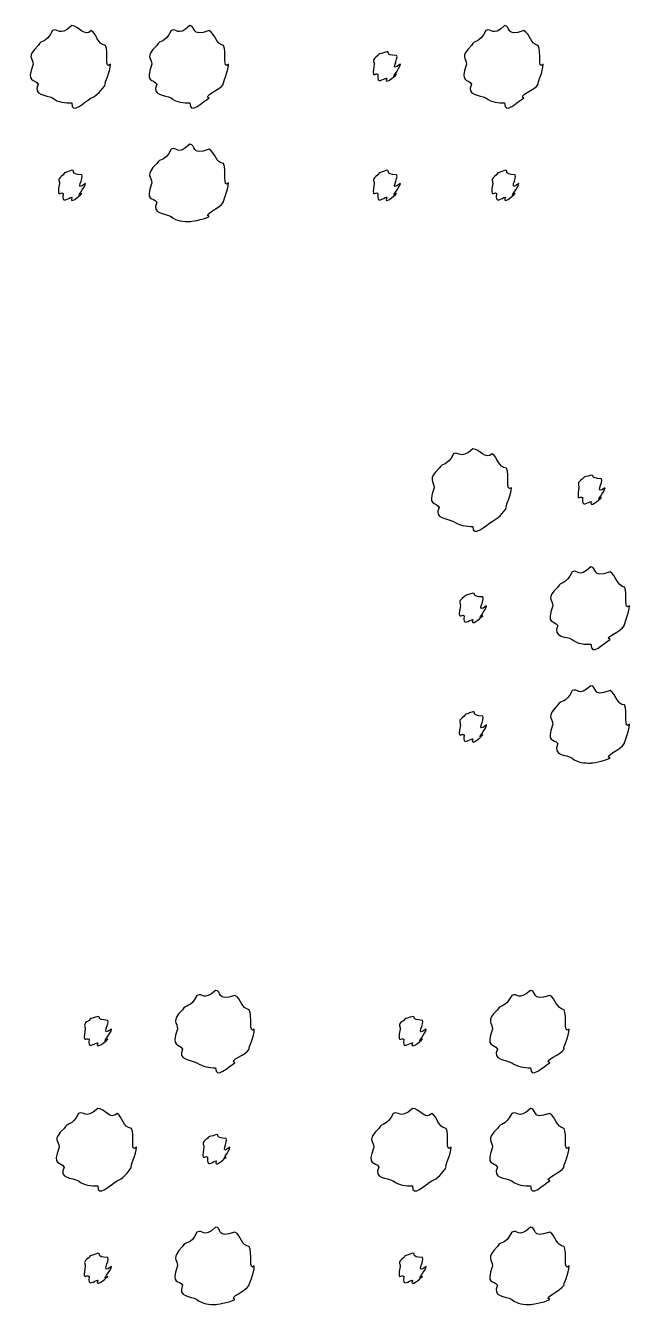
# Model space of a CAD drawing. Header units: millimetres. Extents: x -178 to -32, y 41 to 266.
# Drawn here: x -167.2 to -161.87, y 186.96 to 198.25 of the extents above; entities that cross this region are included whole.
import ezdxf

# ---------------------------------------------------------------- set-up
doc = ezdxf.new("R2010")
doc.units = ezdxf.units.MM
doc.layers.get('0').update_dxf_attribs({"linetype": 'CONTINUOUS'})

msp = doc.modelspace()

# ---------------------------------------------------------------- linework, layer by layer
at = {"color": 0}
for p, q in [((-166.793, 198.247), (-166.793, 198.247)), ((-165.751, 198.247), (-165.751, 198.247)), ((-162.969, 198.247), (-162.969, 198.247)), ((-164.011, 198.016), (-164.011, 198.016)), ((-165.751, 197.2), (-165.751, 197.2)), ((-166.793, 196.969), (-166.793, 196.969)), ((-164.011, 196.969), (-164.011, 196.969)), ((-162.964, 196.969), (-162.964, 196.969)), ((-163.249, 194.509), (-163.249, 194.509)), ((-162.202, 194.277), (-162.202, 194.277)), ((-162.207, 193.467), (-162.207, 193.467)), ((-163.249, 193.235), (-163.249, 193.235)), ((-162.207, 192.419), (-162.207, 192.419)), ((-163.249, 192.188), (-163.249, 192.188)), ((-165.523, 189.728), (-165.523, 189.728)), ((-162.74, 189.728), (-162.74, 189.728)), ((-166.564, 189.497), (-166.564, 189.497)), ((-163.782, 189.497), (-163.782, 189.497)), ((-166.564, 188.686), (-166.564, 188.686)), ((-163.782, 188.686), (-163.782, 188.686)), ((-162.74, 188.686), (-162.74, 188.686)), ((-165.517, 188.455), (-165.517, 188.455)), ((-165.523, 187.639), (-165.523, 187.639)), ((-162.74, 187.639), (-162.74, 187.639)), ((-166.564, 187.408), (-166.564, 187.408)), ((-163.782, 187.408), (-163.782, 187.408))]:
    msp.add_line(p, q, dxfattribs=at)
for points in [[(-166.964, 198.203), (-167.026, 198.082), (-167.06, 198.129), (-167.091, 198.071)], [(-166.793, 198.247), (-166.916, 198.14), (-166.909, 198.232), (-166.964, 198.203)], [(-166.622, 198.203), (-166.68, 198.14), (-166.734, 198.247), (-166.793, 198.247)], [(-166.496, 198.071), (-166.574, 198.082), (-166.57, 198.173), (-166.622, 198.203)], [(-165.917, 198.203), (-165.975, 198.082), (-166.013, 198.129), (-166.044, 198.071)], [(-165.751, 198.247), (-165.864, 198.14), (-165.862, 198.232), (-165.917, 198.203)], [(-165.58, 198.203), (-165.751, 198.14), (-165.692, 198.247), (-165.751, 198.247)], [(-165.454, 198.071), (-165.523, 198.082), (-165.525, 198.173), (-165.58, 198.203)], [(-163.134, 198.203), (-163.193, 198.082), (-163.231, 198.129), (-163.261, 198.071)], [(-162.969, 198.247), (-163.082, 198.14), (-163.079, 198.232), (-163.134, 198.203)], [(-162.798, 198.203), (-162.969, 198.14), (-162.91, 198.247), (-162.969, 198.247)], [(-162.671, 198.071), (-162.74, 198.082), (-162.743, 198.173), (-162.798, 198.203)], [(-167.091, 198.071), (-167.203, 197.968), (-167.135, 197.961), (-167.135, 197.906)], [(-166.451, 197.906), (-166.512, 197.85), (-166.465, 198.016), (-166.496, 198.071)], [(-166.044, 198.071), (-166.151, 197.968), (-166.088, 197.961), (-166.088, 197.906)], [(-165.41, 197.906), (-165.465, 197.85), (-165.423, 198.016), (-165.454, 198.071)], [(-163.261, 198.071), (-163.369, 197.968), (-163.305, 197.961), (-163.305, 197.906)], [(-162.627, 197.906), (-162.682, 197.85), (-162.641, 198.016), (-162.671, 198.071)], [(-164.088, 197.983), (-164.149, 197.941), (-164.121, 197.934), (-164.121, 197.906)], [(-164.011, 198.016), (-164.104, 197.986), (-164.066, 198.005), (-164.088, 197.983)], [(-163.923, 197.983), (-164.038, 197.986), (-163.974, 198.016), (-164.011, 198.016)], [(-163.89, 197.906), (-163.994, 197.824), (-163.901, 197.961), (-163.923, 197.983)], [(-167.135, 197.906), (-167.203, 197.732), (-167.12, 197.784), (-167.091, 197.729)], [(-166.496, 197.729), (-166.512, 197.732), (-166.451, 197.842), (-166.451, 197.906)], [(-166.088, 197.906), (-166.151, 197.732), (-166.073, 197.784), (-166.044, 197.729)], [(-165.454, 197.729), (-165.465, 197.732), (-165.41, 197.842), (-165.41, 197.906)], [(-164.121, 197.906), (-164.149, 197.758), (-164.11, 197.84), (-164.088, 197.817)], [(-163.923, 197.817), (-163.994, 197.758), (-163.89, 197.868), (-163.89, 197.906)], [(-163.305, 197.906), (-163.369, 197.732), (-163.29, 197.784), (-163.261, 197.729)], [(-162.671, 197.729), (-162.682, 197.732), (-162.627, 197.842), (-162.627, 197.906)], [(-167.091, 197.729), (-167.143, 197.626), (-167.019, 197.637), (-166.964, 197.608)], [(-166.622, 197.608), (-166.574, 197.626), (-166.529, 197.677), (-166.496, 197.729)], [(-166.044, 197.729), (-166.093, 197.626), (-165.972, 197.637), (-165.917, 197.608)], [(-165.58, 197.608), (-165.641, 197.626), (-165.483, 197.677), (-165.454, 197.729)], [(-164.088, 197.817), (-164.104, 197.714), (-164.04, 197.784), (-164.011, 197.784)], [(-164.011, 197.784), (-164.038, 197.714), (-163.945, 197.795), (-163.923, 197.817)], [(-163.261, 197.729), (-163.311, 197.626), (-163.19, 197.637), (-163.134, 197.608)], [(-162.798, 197.608), (-162.859, 197.626), (-162.7, 197.677), (-162.671, 197.729)], [(-166.964, 197.608), (-166.916, 197.566), (-166.851, 197.564), (-166.793, 197.564)], [(-166.793, 197.564), (-166.799, 197.449), (-166.677, 197.578), (-166.622, 197.608)], [(-165.917, 197.608), (-165.864, 197.566), (-165.807, 197.564), (-165.751, 197.564)], [(-165.751, 197.564), (-165.751, 197.449), (-165.636, 197.578), (-165.58, 197.608)], [(-163.134, 197.608), (-163.082, 197.566), (-163.024, 197.564), (-162.969, 197.564)], [(-162.969, 197.564), (-162.969, 197.449), (-162.854, 197.578), (-162.798, 197.608)], [(-165.917, 197.156), (-165.975, 197.031), (-166.013, 197.084), (-166.044, 197.029)], [(-165.751, 197.2), (-165.864, 197.09), (-165.862, 197.185), (-165.917, 197.156)], [(-165.58, 197.156), (-165.751, 197.09), (-165.692, 197.2), (-165.751, 197.2)], [(-165.454, 197.029), (-165.523, 197.031), (-165.525, 197.126), (-165.58, 197.156)], [(-166.044, 197.029), (-166.151, 196.92), (-166.088, 196.916), (-166.088, 196.858)], [(-165.41, 196.858), (-165.465, 196.803), (-165.423, 196.974), (-165.454, 197.029)], [(-166.87, 196.93), (-166.931, 196.887), (-166.903, 196.882), (-166.903, 196.853)], [(-166.793, 196.969), (-166.887, 196.935), (-166.848, 196.955), (-166.87, 196.93)], [(-166.705, 196.93), (-166.821, 196.935), (-166.756, 196.969), (-166.793, 196.969)], [(-166.672, 196.853), (-166.777, 196.77), (-166.683, 196.908), (-166.705, 196.93)], [(-164.088, 196.93), (-164.149, 196.887), (-164.121, 196.882), (-164.121, 196.853)], [(-164.011, 196.969), (-164.104, 196.935), (-164.066, 196.955), (-164.088, 196.93)], [(-163.923, 196.93), (-164.038, 196.935), (-163.974, 196.969), (-164.011, 196.969)], [(-163.89, 196.853), (-163.994, 196.77), (-163.901, 196.908), (-163.923, 196.93)], [(-163.041, 196.93), (-163.097, 196.887), (-163.074, 196.882), (-163.074, 196.853)], [(-162.964, 196.969), (-163.053, 196.935), (-163.019, 196.955), (-163.041, 196.93)], [(-162.875, 196.93), (-162.987, 196.935), (-162.927, 196.969), (-162.964, 196.969)], [(-162.842, 196.853), (-162.943, 196.77), (-162.854, 196.908), (-162.875, 196.93)], [(-166.903, 196.853), (-166.931, 196.707), (-166.892, 196.789), (-166.87, 196.765)], [(-166.705, 196.765), (-166.777, 196.707), (-166.672, 196.82), (-166.672, 196.853)], [(-166.088, 196.858), (-166.151, 196.682), (-166.073, 196.739), (-166.044, 196.687)], [(-165.454, 196.687), (-165.465, 196.682), (-165.41, 196.795), (-165.41, 196.858)], [(-164.121, 196.853), (-164.149, 196.707), (-164.11, 196.789), (-164.088, 196.765)], [(-163.923, 196.765), (-163.994, 196.707), (-163.89, 196.82), (-163.89, 196.853)], [(-163.074, 196.853), (-163.097, 196.707), (-163.063, 196.789), (-163.041, 196.765)], [(-162.875, 196.765), (-162.943, 196.707), (-162.842, 196.82), (-162.842, 196.853)], [(-166.87, 196.765), (-166.887, 196.66), (-166.822, 196.731), (-166.793, 196.731)], [(-166.793, 196.731), (-166.821, 196.66), (-166.727, 196.742), (-166.705, 196.765)], [(-164.088, 196.765), (-164.104, 196.66), (-164.04, 196.731), (-164.011, 196.731)], [(-164.011, 196.731), (-164.038, 196.66), (-163.945, 196.742), (-163.923, 196.765)], [(-163.041, 196.765), (-163.053, 196.66), (-162.993, 196.731), (-162.964, 196.731)], [(-162.964, 196.731), (-162.987, 196.66), (-162.898, 196.742), (-162.875, 196.765)], [(-166.044, 196.687), (-166.093, 196.578), (-165.972, 196.594), (-165.917, 196.561)], [(-165.58, 196.561), (-165.641, 196.578), (-165.483, 196.635), (-165.454, 196.687)], [(-165.917, 196.561), (-165.864, 196.517), (-165.807, 196.517), (-165.751, 196.517)], [(-165.751, 196.517), (-165.751, 196.517), (-165.636, 196.53), (-165.58, 196.561)], [(-163.42, 194.465), (-163.482, 194.349), (-163.516, 194.393), (-163.546, 194.338)], [(-163.249, 194.509), (-163.371, 194.407), (-163.365, 194.493), (-163.42, 194.465)], [(-163.078, 194.465), (-163.136, 194.407), (-163.19, 194.509), (-163.249, 194.509)], [(-162.951, 194.338), (-163.03, 194.349), (-163.026, 194.434), (-163.078, 194.465)], [(-163.546, 194.338), (-163.658, 194.239), (-163.59, 194.225), (-163.59, 194.167)], [(-162.907, 194.167), (-162.968, 194.12), (-162.921, 194.283), (-162.951, 194.338)], [(-162.279, 194.244), (-162.335, 194.208), (-162.312, 194.196), (-162.312, 194.167)], [(-162.202, 194.277), (-162.291, 194.253), (-162.257, 194.266), (-162.279, 194.244)], [(-162.113, 194.244), (-162.225, 194.253), (-162.164, 194.277), (-162.202, 194.277)], [(-162.08, 194.167), (-162.181, 194.091), (-162.091, 194.222), (-162.113, 194.244)], [(-163.59, 194.167), (-163.658, 193.999), (-163.575, 194.046), (-163.546, 193.991)], [(-162.951, 193.991), (-162.968, 193.999), (-162.907, 194.104), (-162.907, 194.167)], [(-162.312, 194.167), (-162.335, 194.025), (-162.301, 194.101), (-162.279, 194.079)], [(-162.113, 194.079), (-162.181, 194.025), (-162.08, 194.13), (-162.08, 194.167)], [(-163.546, 193.991), (-163.599, 193.893), (-163.475, 193.898), (-163.42, 193.869)], [(-163.078, 193.869), (-163.03, 193.893), (-162.984, 193.938), (-162.951, 193.991)], [(-162.279, 194.079), (-162.291, 193.981), (-162.231, 194.046), (-162.202, 194.046)], [(-162.202, 194.046), (-162.225, 193.981), (-162.135, 194.057), (-162.113, 194.079)], [(-163.42, 193.869), (-163.371, 193.833), (-163.307, 193.825), (-163.249, 193.825)], [(-163.249, 193.825), (-163.254, 193.716), (-163.133, 193.839), (-163.078, 193.869)], [(-162.372, 193.423), (-162.43, 193.301), (-162.469, 193.348), (-162.499, 193.29)], [(-162.207, 193.467), (-162.32, 193.359), (-162.317, 193.452), (-162.372, 193.423)], [(-162.036, 193.423), (-162.207, 193.359), (-162.148, 193.467), (-162.207, 193.467)], [(-161.909, 193.29), (-161.978, 193.301), (-161.981, 193.392), (-162.036, 193.423)], [(-163.326, 193.202), (-163.387, 193.161), (-163.359, 193.154), (-163.359, 193.125)], [(-163.249, 193.235), (-163.342, 193.205), (-163.304, 193.225), (-163.326, 193.202)], [(-163.161, 193.202), (-163.276, 193.205), (-163.212, 193.235), (-163.249, 193.235)], [(-163.128, 193.125), (-163.232, 193.044), (-163.139, 193.18), (-163.161, 193.202)], [(-162.499, 193.29), (-162.607, 193.187), (-162.543, 193.18), (-162.543, 193.125)], [(-161.865, 193.125), (-161.92, 193.07), (-161.879, 193.235), (-161.909, 193.29)], [(-163.359, 193.125), (-163.387, 192.978), (-163.348, 193.059), (-163.326, 193.037)], [(-163.161, 193.037), (-163.232, 192.978), (-163.128, 193.088), (-163.128, 193.125)], [(-162.543, 193.125), (-162.607, 192.951), (-162.528, 193.004), (-162.499, 192.949)], [(-161.909, 192.949), (-161.92, 192.951), (-161.865, 193.062), (-161.865, 193.125)], [(-163.326, 193.037), (-163.342, 192.933), (-163.278, 193.004), (-163.249, 193.004)], [(-163.249, 193.004), (-163.276, 192.933), (-163.183, 193.015), (-163.161, 193.037)], [(-162.499, 192.949), (-162.549, 192.845), (-162.428, 192.857), (-162.372, 192.828)], [(-162.036, 192.828), (-162.097, 192.845), (-161.938, 192.896), (-161.909, 192.949)], [(-162.372, 192.828), (-162.32, 192.786), (-162.262, 192.784), (-162.207, 192.784)], [(-162.207, 192.784), (-162.207, 192.669), (-162.091, 192.797), (-162.036, 192.828)], [(-162.207, 192.419), (-162.32, 192.309), (-162.317, 192.404), (-162.372, 192.375)], [(-162.036, 192.375), (-162.207, 192.309), (-162.148, 192.419), (-162.207, 192.419)], [(-162.372, 192.375), (-162.43, 192.25), (-162.469, 192.304), (-162.499, 192.249)], [(-161.909, 192.249), (-161.978, 192.25), (-161.981, 192.345), (-162.036, 192.375)], [(-163.249, 192.188), (-163.342, 192.155), (-163.304, 192.174), (-163.326, 192.15)], [(-163.161, 192.15), (-163.276, 192.155), (-163.212, 192.188), (-163.249, 192.188)], [(-162.499, 192.249), (-162.607, 192.14), (-162.543, 192.136), (-162.543, 192.078)], [(-161.865, 192.078), (-161.92, 192.023), (-161.879, 192.194), (-161.909, 192.249)], [(-163.326, 192.15), (-163.387, 192.107), (-163.359, 192.101), (-163.359, 192.072)], [(-163.359, 192.072), (-163.387, 191.926), (-163.348, 192.009), (-163.326, 191.984)], [(-163.128, 192.072), (-163.232, 191.99), (-163.139, 192.127), (-163.161, 192.15)], [(-163.161, 191.984), (-163.232, 191.926), (-163.128, 192.039), (-163.128, 192.072)], [(-162.543, 192.078), (-162.607, 191.902), (-162.528, 191.958), (-162.499, 191.907)], [(-161.909, 191.907), (-161.92, 191.902), (-161.865, 192.014), (-161.865, 192.078)], [(-163.326, 191.984), (-163.342, 191.879), (-163.278, 191.951), (-163.249, 191.951)], [(-163.249, 191.951), (-163.276, 191.879), (-163.183, 191.962), (-163.161, 191.984)], [(-162.499, 191.907), (-162.549, 191.798), (-162.428, 191.813), (-162.372, 191.78)], [(-162.036, 191.78), (-162.097, 191.798), (-161.938, 191.855), (-161.909, 191.907)], [(-162.372, 191.78), (-162.32, 191.736), (-162.262, 191.736), (-162.207, 191.736)], [(-162.207, 191.736), (-162.207, 191.736), (-162.091, 191.75), (-162.036, 191.78)], [(-165.523, 189.728), (-165.636, 189.626), (-165.633, 189.713), (-165.688, 189.684)], [(-165.352, 189.684), (-165.523, 189.626), (-165.463, 189.728), (-165.523, 189.728)], [(-162.74, 189.728), (-162.854, 189.626), (-162.851, 189.713), (-162.906, 189.684)], [(-162.57, 189.684), (-162.74, 189.626), (-162.681, 189.728), (-162.74, 189.728)], [(-165.688, 189.684), (-165.746, 189.568), (-165.784, 189.612), (-165.815, 189.557)], [(-165.225, 189.557), (-165.294, 189.568), (-165.297, 189.654), (-165.352, 189.684)], [(-162.906, 189.684), (-162.964, 189.568), (-163.002, 189.612), (-163.032, 189.557)], [(-162.443, 189.557), (-162.512, 189.568), (-162.514, 189.654), (-162.57, 189.684)], [(-166.642, 189.464), (-166.702, 189.428), (-166.675, 189.416), (-166.675, 189.387)], [(-166.564, 189.497), (-166.658, 189.472), (-166.619, 189.486), (-166.642, 189.464)], [(-166.476, 189.464), (-166.592, 189.472), (-166.527, 189.497), (-166.564, 189.497)], [(-166.443, 189.387), (-166.548, 189.311), (-166.454, 189.442), (-166.476, 189.464)], [(-165.815, 189.557), (-165.922, 189.458), (-165.859, 189.444), (-165.859, 189.387)], [(-165.181, 189.387), (-165.236, 189.34), (-165.195, 189.502), (-165.225, 189.557)], [(-163.859, 189.464), (-163.92, 189.428), (-163.892, 189.416), (-163.892, 189.387)], [(-163.782, 189.497), (-163.876, 189.472), (-163.837, 189.486), (-163.859, 189.464)], [(-163.694, 189.464), (-163.81, 189.472), (-163.745, 189.497), (-163.782, 189.497)], [(-163.661, 189.387), (-163.766, 189.311), (-163.672, 189.442), (-163.694, 189.464)], [(-163.032, 189.557), (-163.14, 189.458), (-163.076, 189.444), (-163.076, 189.387)], [(-162.399, 189.387), (-162.454, 189.34), (-162.413, 189.502), (-162.443, 189.557)], [(-166.675, 189.387), (-166.702, 189.244), (-166.664, 189.32), (-166.642, 189.298)], [(-166.476, 189.298), (-166.548, 189.244), (-166.443, 189.349), (-166.443, 189.387)], [(-165.859, 189.387), (-165.922, 189.218), (-165.844, 189.265), (-165.815, 189.21)], [(-165.225, 189.21), (-165.236, 189.218), (-165.181, 189.323), (-165.181, 189.387)], [(-163.892, 189.387), (-163.92, 189.244), (-163.882, 189.32), (-163.859, 189.298)], [(-163.694, 189.298), (-163.766, 189.244), (-163.661, 189.349), (-163.661, 189.387)], [(-163.076, 189.387), (-163.14, 189.218), (-163.061, 189.265), (-163.032, 189.21)], [(-162.443, 189.21), (-162.454, 189.218), (-162.399, 189.323), (-162.399, 189.387)], [(-166.642, 189.298), (-166.658, 189.2), (-166.593, 189.265), (-166.564, 189.265)], [(-166.564, 189.265), (-166.592, 189.2), (-166.498, 189.276), (-166.476, 189.298)], [(-163.859, 189.298), (-163.876, 189.2), (-163.811, 189.265), (-163.782, 189.265)], [(-163.782, 189.265), (-163.81, 189.2), (-163.716, 189.276), (-163.694, 189.298)], [(-165.815, 189.21), (-165.864, 189.112), (-165.743, 189.118), (-165.688, 189.089)], [(-165.352, 189.089), (-165.412, 189.112), (-165.254, 189.158), (-165.225, 189.21)], [(-163.032, 189.21), (-163.082, 189.112), (-162.961, 189.118), (-162.906, 189.089)], [(-162.57, 189.089), (-162.63, 189.112), (-162.472, 189.158), (-162.443, 189.21)], [(-165.688, 189.089), (-165.636, 189.053), (-165.578, 189.045), (-165.523, 189.045)], [(-165.523, 189.045), (-165.523, 188.936), (-165.407, 189.059), (-165.352, 189.089)], [(-162.906, 189.089), (-162.854, 189.053), (-162.796, 189.045), (-162.74, 189.045)], [(-162.74, 189.045), (-162.74, 188.936), (-162.625, 189.059), (-162.57, 189.089)], [(-166.564, 188.686), (-166.687, 188.579), (-166.68, 188.671), (-166.735, 188.642)], [(-166.394, 188.642), (-166.451, 188.579), (-166.505, 188.686), (-166.564, 188.686)], [(-163.782, 188.686), (-163.905, 188.579), (-163.898, 188.671), (-163.953, 188.642)], [(-163.611, 188.642), (-163.669, 188.579), (-163.723, 188.686), (-163.782, 188.686)], [(-162.74, 188.686), (-162.854, 188.579), (-162.851, 188.671), (-162.906, 188.642)], [(-162.57, 188.642), (-162.74, 188.579), (-162.681, 188.686), (-162.74, 188.686)], [(-166.735, 188.642), (-166.797, 188.521), (-166.832, 188.568), (-166.862, 188.51)], [(-166.267, 188.51), (-166.345, 188.521), (-166.341, 188.612), (-166.394, 188.642)], [(-163.953, 188.642), (-164.015, 188.521), (-164.049, 188.568), (-164.08, 188.51)], [(-163.485, 188.51), (-163.563, 188.521), (-163.559, 188.612), (-163.611, 188.642)], [(-162.906, 188.642), (-162.964, 188.521), (-163.002, 188.568), (-163.032, 188.51)], [(-162.443, 188.51), (-162.512, 188.521), (-162.514, 188.612), (-162.57, 188.642)], [(-166.862, 188.51), (-166.974, 188.407), (-166.906, 188.4), (-166.906, 188.345)], [(-166.223, 188.345), (-166.283, 188.289), (-166.236, 188.455), (-166.267, 188.51)], [(-165.517, 188.455), (-165.607, 188.425), (-165.572, 188.444), (-165.594, 188.422)], [(-165.429, 188.422), (-165.541, 188.425), (-165.48, 188.455), (-165.517, 188.455)], [(-164.08, 188.51), (-164.192, 188.407), (-164.124, 188.4), (-164.124, 188.345)], [(-163.441, 188.345), (-163.501, 188.289), (-163.454, 188.455), (-163.485, 188.51)], [(-163.032, 188.51), (-163.14, 188.407), (-163.076, 188.4), (-163.076, 188.345)], [(-162.399, 188.345), (-162.454, 188.289), (-162.413, 188.455), (-162.443, 188.51)], [(-166.906, 188.345), (-166.974, 188.171), (-166.891, 188.224), (-166.862, 188.168)], [(-166.267, 188.168), (-166.283, 188.171), (-166.223, 188.281), (-166.223, 188.345)], [(-165.594, 188.422), (-165.651, 188.381), (-165.627, 188.374), (-165.627, 188.345)], [(-165.627, 188.345), (-165.651, 188.197), (-165.616, 188.279), (-165.594, 188.257)], [(-165.396, 188.345), (-165.497, 188.263), (-165.407, 188.4), (-165.429, 188.422)], [(-165.429, 188.257), (-165.497, 188.197), (-165.396, 188.307), (-165.396, 188.345)], [(-164.124, 188.345), (-164.192, 188.171), (-164.109, 188.224), (-164.08, 188.168)], [(-163.485, 188.168), (-163.501, 188.171), (-163.441, 188.281), (-163.441, 188.345)], [(-163.076, 188.345), (-163.14, 188.171), (-163.061, 188.224), (-163.032, 188.168)], [(-162.443, 188.168), (-162.454, 188.171), (-162.399, 188.281), (-162.399, 188.345)], [(-165.594, 188.257), (-165.607, 188.153), (-165.546, 188.224), (-165.517, 188.224)], [(-165.517, 188.224), (-165.541, 188.153), (-165.451, 188.234), (-165.429, 188.257)], [(-166.862, 188.168), (-166.914, 188.065), (-166.791, 188.076), (-166.735, 188.047)], [(-166.394, 188.047), (-166.345, 188.065), (-166.3, 188.116), (-166.267, 188.168)], [(-164.08, 188.168), (-164.132, 188.065), (-164.008, 188.076), (-163.953, 188.047)], [(-163.611, 188.047), (-163.563, 188.065), (-163.517, 188.116), (-163.485, 188.168)], [(-163.032, 188.168), (-163.082, 188.065), (-162.961, 188.076), (-162.906, 188.047)], [(-162.57, 188.047), (-162.63, 188.065), (-162.472, 188.116), (-162.443, 188.168)], [(-166.735, 188.047), (-166.687, 188.006), (-166.622, 188.003), (-166.564, 188.003)], [(-166.564, 188.003), (-166.57, 187.889), (-166.449, 188.017), (-166.394, 188.047)], [(-163.953, 188.047), (-163.905, 188.006), (-163.84, 188.003), (-163.782, 188.003)], [(-163.782, 188.003), (-163.788, 187.889), (-163.666, 188.017), (-163.611, 188.047)], [(-162.906, 188.047), (-162.854, 188.006), (-162.796, 188.003), (-162.74, 188.003)], [(-162.74, 188.003), (-162.74, 187.889), (-162.625, 188.017), (-162.57, 188.047)], [(-165.688, 187.595), (-165.746, 187.47), (-165.784, 187.524), (-165.815, 187.468)], [(-165.523, 187.639), (-165.636, 187.529), (-165.633, 187.624), (-165.688, 187.595)], [(-165.352, 187.595), (-165.523, 187.529), (-165.463, 187.639), (-165.523, 187.639)], [(-165.225, 187.468), (-165.294, 187.47), (-165.297, 187.565), (-165.352, 187.595)], [(-162.906, 187.595), (-162.964, 187.47), (-163.002, 187.524), (-163.032, 187.468)], [(-162.74, 187.639), (-162.854, 187.529), (-162.851, 187.624), (-162.906, 187.595)], [(-162.57, 187.595), (-162.74, 187.529), (-162.681, 187.639), (-162.74, 187.639)], [(-162.443, 187.468), (-162.512, 187.47), (-162.514, 187.565), (-162.57, 187.595)], [(-165.815, 187.468), (-165.922, 187.36), (-165.859, 187.355), (-165.859, 187.297)], [(-165.181, 187.297), (-165.236, 187.242), (-165.195, 187.413), (-165.225, 187.468)], [(-163.032, 187.468), (-163.14, 187.36), (-163.076, 187.355), (-163.076, 187.297)], [(-162.399, 187.297), (-162.454, 187.242), (-162.413, 187.413), (-162.443, 187.468)], [(-166.642, 187.369), (-166.702, 187.326), (-166.675, 187.321), (-166.675, 187.292)], [(-166.564, 187.408), (-166.658, 187.375), (-166.619, 187.394), (-166.642, 187.369)], [(-166.476, 187.369), (-166.592, 187.375), (-166.527, 187.408), (-166.564, 187.408)], [(-166.443, 187.292), (-166.548, 187.209), (-166.454, 187.347), (-166.476, 187.369)], [(-163.859, 187.369), (-163.92, 187.326), (-163.892, 187.321), (-163.892, 187.292)], [(-163.782, 187.408), (-163.876, 187.375), (-163.837, 187.394), (-163.859, 187.369)], [(-163.694, 187.369), (-163.81, 187.375), (-163.745, 187.408), (-163.782, 187.408)], [(-163.661, 187.292), (-163.766, 187.209), (-163.672, 187.347), (-163.694, 187.369)], [(-166.675, 187.292), (-166.702, 187.146), (-166.664, 187.229), (-166.642, 187.204)], [(-166.476, 187.204), (-166.548, 187.146), (-166.443, 187.259), (-166.443, 187.292)], [(-165.859, 187.297), (-165.922, 187.121), (-165.844, 187.178), (-165.815, 187.127)], [(-165.225, 187.127), (-165.236, 187.121), (-165.181, 187.234), (-165.181, 187.297)], [(-163.892, 187.292), (-163.92, 187.146), (-163.882, 187.229), (-163.859, 187.204)], [(-163.694, 187.204), (-163.766, 187.146), (-163.661, 187.259), (-163.661, 187.292)], [(-163.076, 187.297), (-163.14, 187.121), (-163.061, 187.178), (-163.032, 187.127)], [(-162.443, 187.127), (-162.454, 187.121), (-162.399, 187.234), (-162.399, 187.297)], [(-166.642, 187.204), (-166.658, 187.099), (-166.593, 187.171), (-166.564, 187.171)], [(-166.564, 187.171), (-166.592, 187.099), (-166.498, 187.182), (-166.476, 187.204)], [(-165.815, 187.127), (-165.864, 187.018), (-165.743, 187.033), (-165.688, 187)], [(-165.352, 187), (-165.412, 187.018), (-165.254, 187.074), (-165.225, 187.127)], [(-163.859, 187.204), (-163.876, 187.099), (-163.811, 187.171), (-163.782, 187.171)], [(-163.782, 187.171), (-163.81, 187.099), (-163.716, 187.182), (-163.694, 187.204)], [(-163.032, 187.127), (-163.082, 187.018), (-162.961, 187.033), (-162.906, 187)], [(-162.57, 187), (-162.63, 187.018), (-162.472, 187.074), (-162.443, 187.127)], [(-165.688, 187), (-165.636, 186.956), (-165.578, 186.956), (-165.523, 186.956)], [(-165.523, 186.956), (-165.523, 186.956), (-165.407, 186.969), (-165.352, 187)], [(-162.906, 187), (-162.854, 186.956), (-162.796, 186.956), (-162.74, 186.956)], [(-162.74, 186.956), (-162.74, 186.956), (-162.625, 186.969), (-162.57, 187)]]:
    msp.add_open_spline(points, degree=3, dxfattribs=at)

doc.saveas('drawing.dxf')
